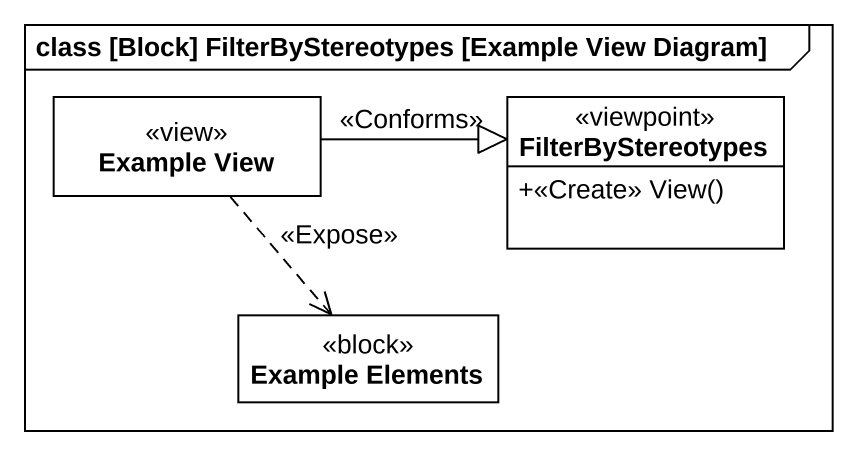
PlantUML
@startuml
mainframe class [Block] FilterByStereotypes [Example View Diagram]
hide circle
hide empty members
skinparam classAttributeIconSize 0
class "Example View" as Example_View <<view>>
class FilterByStereotypes <<viewpoint>> {
  +<<Create>> View()
}
class "Example Elements" as Example_Elements <<block>>
Example_View -right-|> FilterByStereotypes : <<Conforms>>
Example_View ..> Example_Elements : <<Expose>>
@enduml
